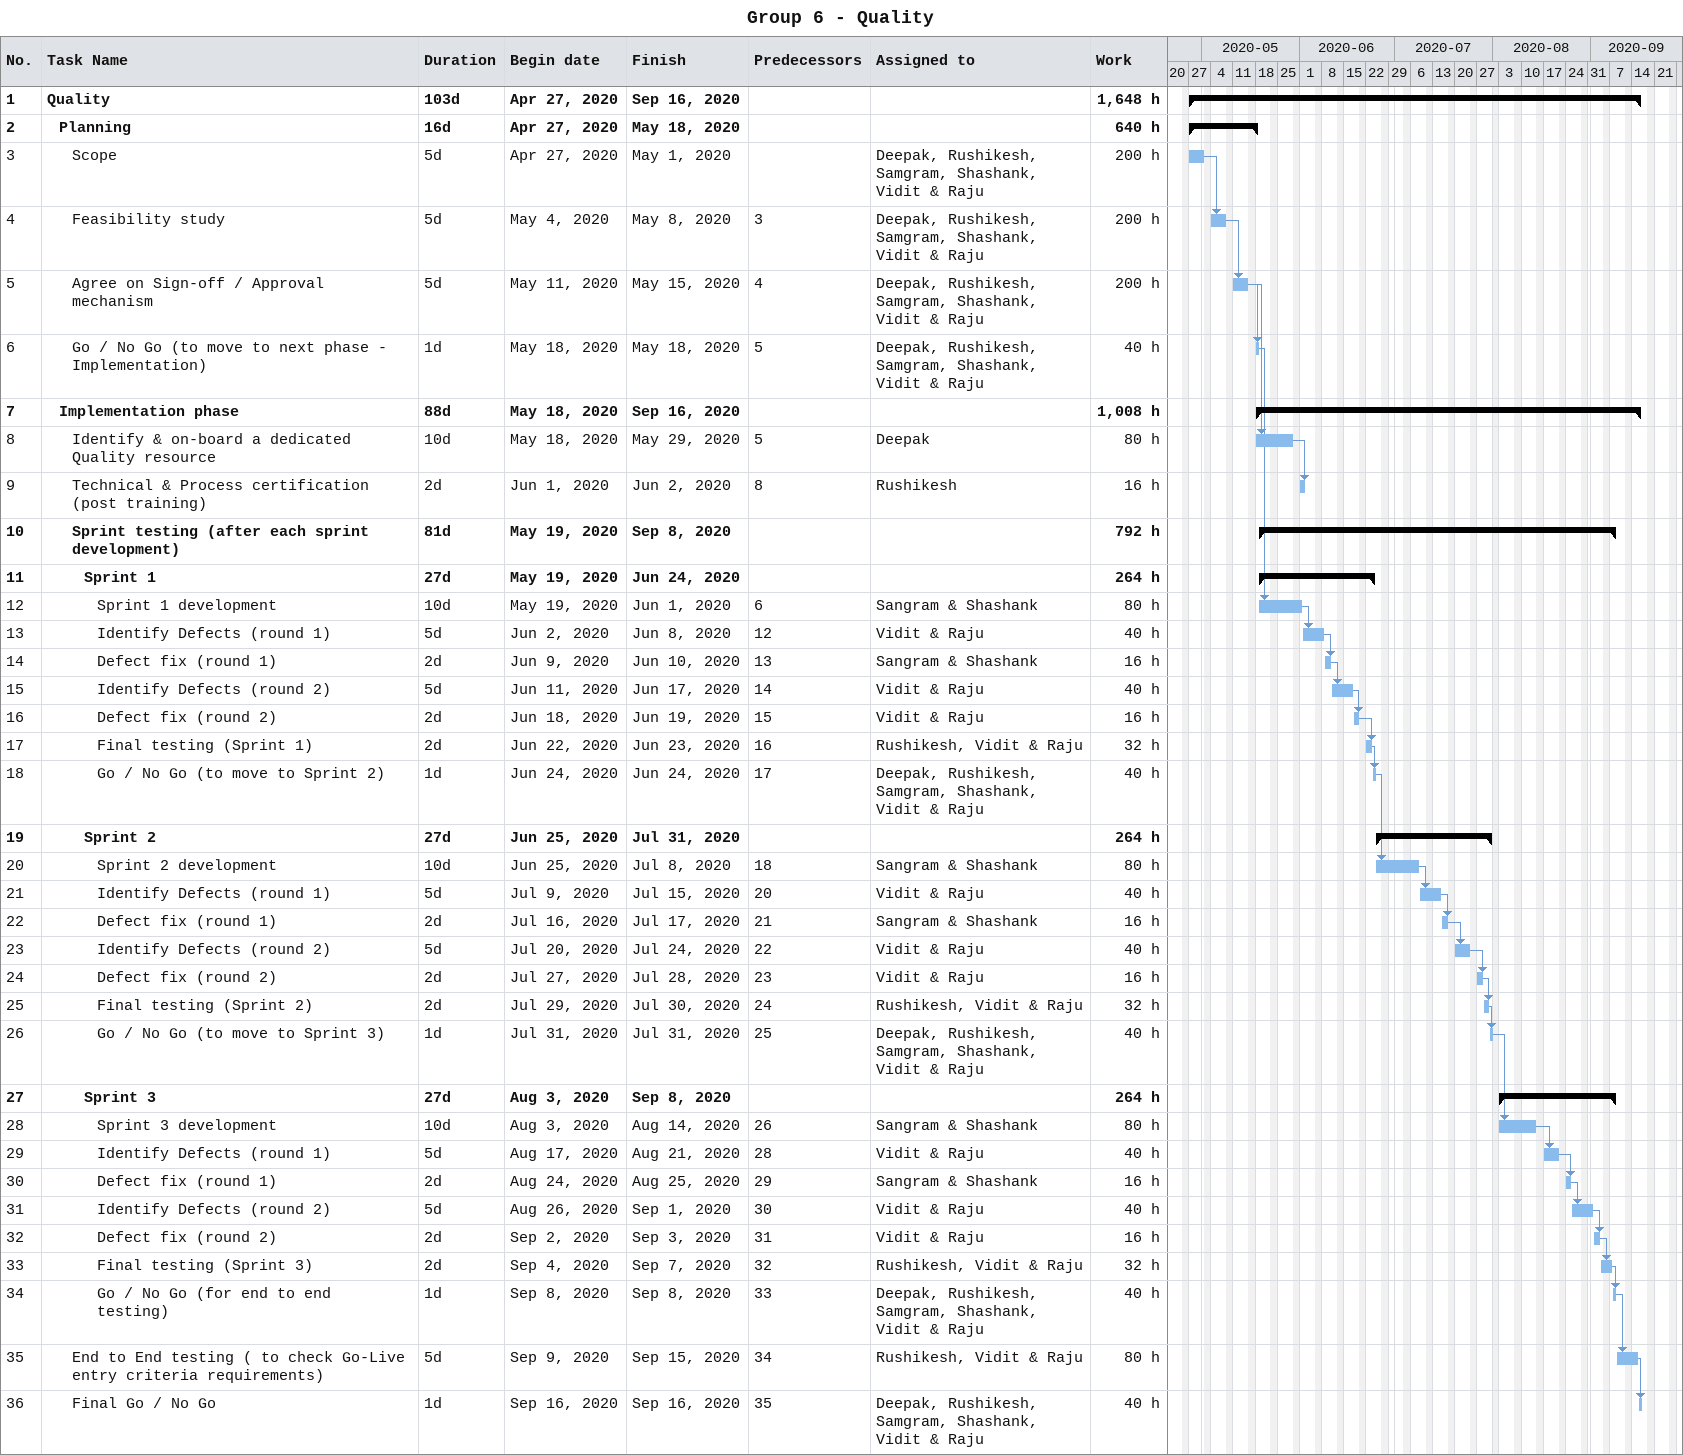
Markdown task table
Group 6 - Quality

| ID | Level | Task | Duration | Start | Finish | Predecessors | Resources | Work (h) |
|---|---|---|---|---|---|---|---|---|
| 1 | 1 | **Quality** | 103d | 2020-04-27 | 2020-09-16 |  |  | 1648 |
| 2 | 2 | **Planning** | 16d | 2020-04-27 | 2020-05-18 |  |  | 640 |
| 3 | 3 | Scope | 5d | 2020-04-27 | 2020-05-01 |  | Deepak, Rushikesh, Samgram, Shashank, Vidit & Raju | 200 |
| 4 | 3 | Feasibility study | 5d | 2020-05-04 | 2020-05-08 | 3 | Deepak, Rushikesh, Samgram, Shashank, Vidit & Raju | 200 |
| 5 | 3 | Agree on Sign-off / Approval mechanism | 5d | 2020-05-11 | 2020-05-15 | 4 | Deepak, Rushikesh, Samgram, Shashank, Vidit & Raju | 200 |
| 6 | 3 | Go / No Go (to move to next phase - Implementation) | 1d | 2020-05-18 | 2020-05-18 | 5 | Deepak, Rushikesh, Samgram, Shashank, Vidit & Raju | 40 |
| 7 | 2 | **Implementation phase** | 88d | 2020-05-18 | 2020-09-16 |  |  | 1008 |
| 8 | 3 | Identify & on-board a dedicated Quality resource | 10d | 2020-05-18 | 2020-05-29 | 5 | Deepak | 80 |
| 9 | 3 | Technical & Process certification (post training) | 2d | 2020-06-01 | 2020-06-02 | 8 | Rushikesh | 16 |
| 10 | 3 | **Sprint testing (after each sprint development)** | 81d | 2020-05-19 | 2020-09-08 |  |  | 792 |
| 11 | 4 | **Sprint 1** | 27d | 2020-05-19 | 2020-06-24 |  |  | 264 |
| 12 | 5 | Sprint 1 development | 10d | 2020-05-19 | 2020-06-01 | 6 | Sangram & Shashank | 80 |
| 13 | 5 | Identify Defects (round 1) | 5d | 2020-06-02 | 2020-06-08 | 12 | Vidit & Raju | 40 |
| 14 | 5 | Defect fix (round 1) | 2d | 2020-06-09 | 2020-06-10 | 13 | Sangram & Shashank | 16 |
| 15 | 5 | Identify Defects (round 2) | 5d | 2020-06-11 | 2020-06-17 | 14 | Vidit & Raju | 40 |
| 16 | 5 | Defect fix (round 2) | 2d | 2020-06-18 | 2020-06-19 | 15 | Vidit & Raju | 16 |
| 17 | 5 | Final testing (Sprint 1) | 2d | 2020-06-22 | 2020-06-23 | 16 | Rushikesh, Vidit & Raju | 32 |
| 18 | 5 | Go / No Go (to move to Sprint 2) | 1d | 2020-06-24 | 2020-06-24 | 17 | Deepak, Rushikesh, Samgram, Shashank, Vidit & Raju | 40 |
| 19 | 4 | **Sprint 2** | 27d | 2020-06-25 | 2020-07-31 |  |  | 264 |
| 20 | 5 | Sprint 2 development | 10d | 2020-06-25 | 2020-07-08 | 18 | Sangram & Shashank | 80 |
| 21 | 5 | Identify Defects (round 1) | 5d | 2020-07-09 | 2020-07-15 | 20 | Vidit & Raju | 40 |
| 22 | 5 | Defect fix (round 1) | 2d | 2020-07-16 | 2020-07-17 | 21 | Sangram & Shashank | 16 |
| 23 | 5 | Identify Defects (round 2) | 5d | 2020-07-20 | 2020-07-24 | 22 | Vidit & Raju | 40 |
| 24 | 5 | Defect fix (round 2) | 2d | 2020-07-27 | 2020-07-28 | 23 | Vidit & Raju | 16 |
| 25 | 5 | Final testing (Sprint 2) | 2d | 2020-07-29 | 2020-07-30 | 24 | Rushikesh, Vidit & Raju | 32 |
| 26 | 5 | Go / No Go (to move to Sprint 3) | 1d | 2020-07-31 | 2020-07-31 | 25 | Deepak, Rushikesh, Samgram, Shashank, Vidit & Raju | 40 |
| 27 | 4 | **Sprint 3** | 27d | 2020-08-03 | 2020-09-08 |  |  | 264 |
| 28 | 5 | Sprint 3 development | 10d | 2020-08-03 | 2020-08-14 | 26 | Sangram & Shashank | 80 |
| 29 | 5 | Identify Defects (round 1) | 5d | 2020-08-17 | 2020-08-21 | 28 | Vidit & Raju | 40 |
| 30 | 5 | Defect fix (round 1) | 2d | 2020-08-24 | 2020-08-25 | 29 | Sangram & Shashank | 16 |
| 31 | 5 | Identify Defects (round 2) | 5d | 2020-08-26 | 2020-09-01 | 30 | Vidit & Raju | 40 |
| 32 | 5 | Defect fix (round 2) | 2d | 2020-09-02 | 2020-09-03 | 31 | Vidit & Raju | 16 |
| 33 | 5 | Final testing (Sprint 3) | 2d | 2020-09-04 | 2020-09-07 | 32 | Rushikesh, Vidit & Raju | 32 |
| 34 | 5 | Go / No Go (for end to end testing) | 1d | 2020-09-08 | 2020-09-08 | 33 | Deepak, Rushikesh, Samgram, Shashank, Vidit & Raju | 40 |
| 35 | 3 | End to End testing ( to check Go-Live entry criteria requirements) | 5d | 2020-09-09 | 2020-09-15 | 34 | Rushikesh, Vidit & Raju | 80 |
| 36 | 3 | Final Go / No Go | 1d | 2020-09-16 | 2020-09-16 | 35 | Deepak, Rushikesh, Samgram, Shashank, Vidit & Raju | 40 |
